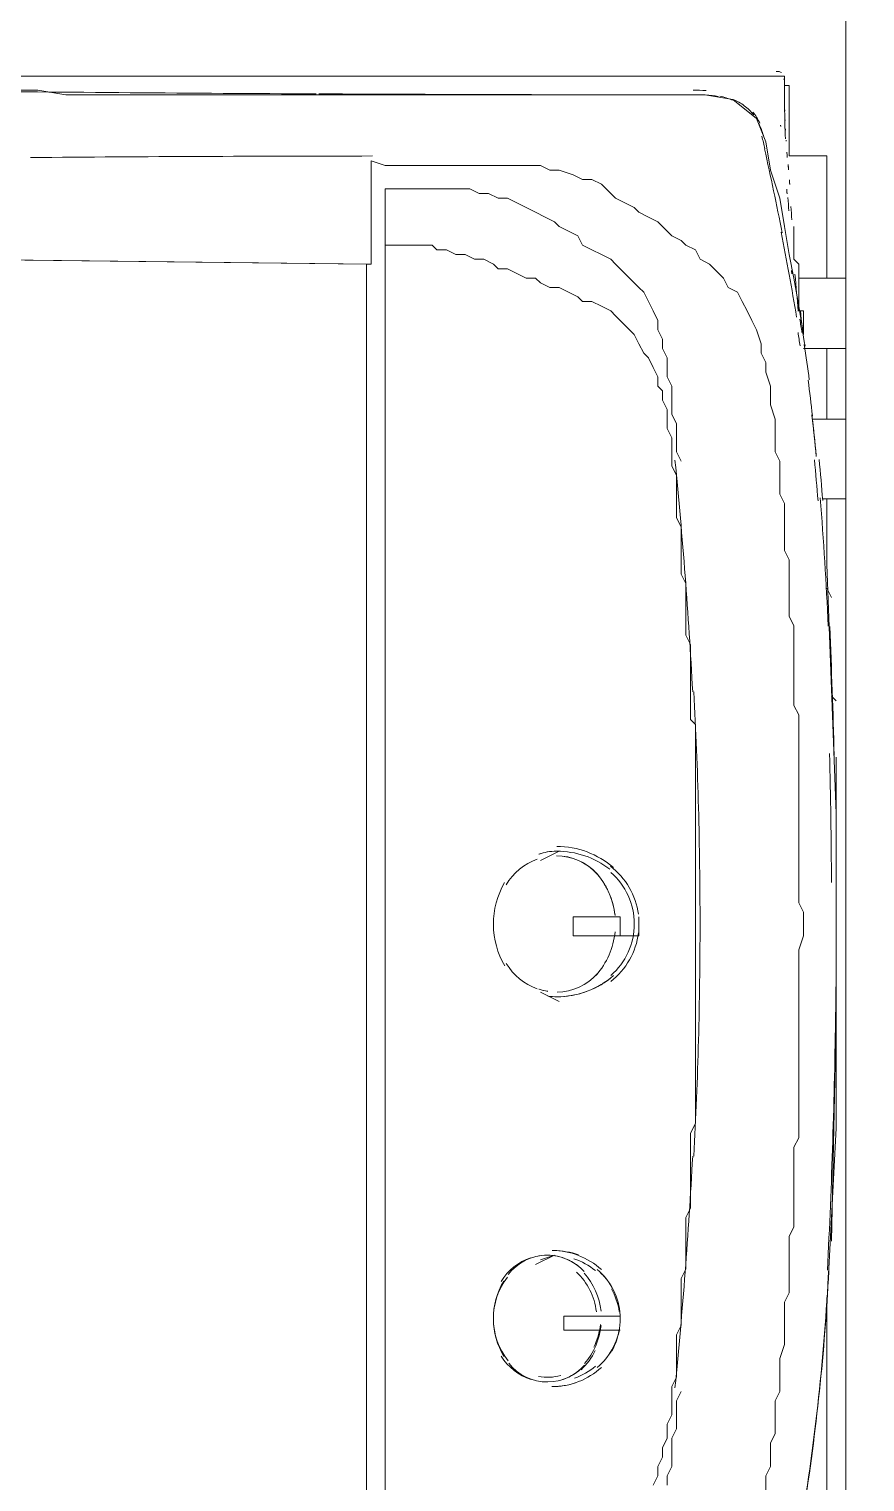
# Model space of a CAD drawing. Header units: metres. Extents: x 349703 to 349913, y 9282546 to 9282694.
# Drawn here: x 349794.042 to 349794.367, y 9282653.285 to 9282653.85 of the extents above; entities that cross this region are included whole.
import ezdxf

# ---------------------------------------------------------------- set-up
doc = ezdxf.new("R2010")
doc.units = ezdxf.units.M
doc.header["$LTSCALE"] = 0.25
doc.layers.add('ARQ-FONDO', color=253, linetype='CONTINUOUS', lineweight=9)

# ---------------------------------------------------------------- blocks, each defined once
blk = doc.blocks.new('LAVADORA')
at = {"layer": 'ARQ-FONDO', "linetype": 'Continuous', "lineweight": -2}
for p, q in [((3915.8488, 1596.18049), (3915.84514, 1596.18049)), ((3915.84514, 1596.18049), (3915.84514, 1596.18049)), ((3915.84514, 1596.18049), (3915.84514, 1596.17866)), ((3915.84514, 1596.18049), (3915.84514, 1596.17866)), ((3915.8488, 1596.18049), (3915.84697, 1596.18049)), ((3916.48117, 1596.18049), (3915.8488, 1596.18049)), ((3915.8488, 1596.18049), (3915.8488, 1596.18049)), ((3915.84514, 1596.17683), (3915.84332, 1596.17683)), ((3915.84332, 1596.17683), (3915.84332, 1596.15307)), ((3915.84514, 1596.17683), (3915.84514, 1596.1677)), ((3915.84332, 1596.16221), (3915.84332, 1596.16404)), ((3915.84332, 1596.16038), (3915.84332, 1596.16221)), ((3915.84332, 1596.14942), (3915.84332, 1596.15856)), ((3915.84332, 1596.1549), (3915.84332, 1596.15307)), ((3915.84332, 1596.15307), (3915.84332, 1596.1549)), ((3915.84332, 1596.14942), (3915.82869, 1596.14942)), ((3915.82869, 1596.14942), (3915.82869, 1596.1019)), ((3916.0005, 1596.14576), (3916.00598, 1596.14759)), ((3915.84149, 1596.122), (3915.84149, 1596.122)), ((3915.84149, 1596.122), (3915.84149, 1596.12018)), ((3915.84149, 1596.12018), (3915.84149, 1596.11835)), ((3915.84149, 1596.11835), (3915.84149, 1596.11652)), ((3915.84149, 1596.11652), (3915.84149, 1596.11286)), ((3915.84149, 1596.11286), (3915.84149, 1596.10921)), ((3915.84149, 1596.10921), (3915.83966, 1596.10738)), ((3915.83966, 1596.10738), (3915.83966, 1596.10555)), ((3915.82869, 1596.1019), (3915.82138, 1596.1019)), ((3915.82138, 1596.1019), (3915.82138, 1596.1019)), ((3915.83966, 1596.1019), (3915.82138, 1596.1019)), ((3915.82138, 1596.1019), (3915.82138, 1596.1019)), ((3915.82138, 1596.1019), (3915.82138, 1596.09824)), ((3915.82138, 1596.09824), (3915.82138, 1596.09276)), ((3915.82138, 1596.09276), (3915.82138, 1596.08545)), ((3915.82138, 1596.08545), (3915.82138, 1596.07997)), ((3915.82138, 1596.07997), (3915.82138, 1596.07631)), ((3915.82138, 1596.07631), (3915.82138, 1596.07448)), ((3915.82138, 1596.07448), (3915.83783, 1596.07448)), ((3915.82869, 1596.07448), (3915.82869, 1596.04707)), ((3915.83418, 1596.04707), (3915.82138, 1596.04707)), ((3915.82138, 1596.04707), (3915.82138, 1596.04159)), ((3915.82138, 1596.04159), (3915.82138, 1596.016)), ((3915.82138, 1596.02331), (3915.82138, 1596.04159)), ((3915.82138, 1596.016), (3915.83052, 1596.016)), ((3915.82869, 1596.016), (3915.82869, 1596.00138)), ((3915.82687, 1595.97762), (3915.82869, 1595.98127)), ((3915.82504, 1595.93741), (3915.82687, 1595.93924)), ((3915.82504, 1595.88989), (3915.82504, 1595.89354)), ((3915.93287, 1595.87892), (3915.94018, 1595.87527)), ((3915.94018, 1595.87527), (3915.93287, 1595.87892)), ((3915.82504, 1595.84968), (3915.82504, 1595.85333)), ((3915.90911, 1595.85333), (3915.90911, 1595.84602)), ((3915.82504, 1595.84602), (3915.82504, 1595.84968)), ((3915.90911, 1595.84602), (3915.9018, 1595.84602)), ((3915.94018, 1595.82409), (3915.93287, 1595.82044)), ((3915.93287, 1595.82044), (3915.94018, 1595.82409)), ((3915.82687, 1595.72723), (3915.82504, 1595.81495)), ((3915.9347, 1595.72174), (3915.94201, 1595.71809)), ((3915.94018, 1595.71991), (3915.9347, 1595.72174)), ((3915.82869, 1595.69615), (3915.82869, 1595.70529)), ((3915.82869, 1595.69798), (3915.82869, 1595.60294)), ((3915.90911, 1595.69798), (3915.91642, 1595.69798)), ((3915.91642, 1595.6925), (3915.90911, 1595.6925))]:
    blk.add_line(p, q, dxfattribs=at)
for points in [[(3915.82869, 1595.54994), (3915.82869, 1595.70164), (3915.82504, 1595.77109), (3915.82504, 1595.84054), (3915.82504, 1595.89354), (3915.82869, 1595.99041), (3915.82869, 1596.0032), (3915.82869, 1596.016), (3915.82504, 1596.016), (3915.82138, 1596.016), (3915.82138, 1596.04707), (3915.82687, 1596.04707), (3915.82869, 1596.04707), (3915.82869, 1596.07448), (3915.82138, 1596.07448), (3915.82138, 1596.1019), (3915.82869, 1596.1019), (3915.82869, 1596.14942), (3915.84332, 1596.14942), (3915.84332, 1596.15856), (3915.84332, 1596.17683), (3915.84514, 1596.17683), (3915.84514, 1596.17866), (3915.84514, 1596.18049), (3916.48849, 1596.18049)], [(3916.48117, 1596.18049), (3915.8488, 1596.18049), (3915.84697, 1596.18049)], [(3916.14671, 1596.17501), (3916.13574, 1596.17501), (3916.12478, 1596.17318), (3916.11381, 1596.17318), (3916.10467, 1596.17318), (3916.09371, 1596.17318), (3916.08274, 1596.17318), (3916.07178, 1596.17318), (3916.06081, 1596.17318), (3916.04984, 1596.17318), (3916.03888, 1596.17318), (3916.02791, 1596.17318), (3916.01694, 1596.17318), (3916.00598, 1596.17318), (3915.99501, 1596.17318), (3915.98405, 1596.17318), (3915.97308, 1596.17318), (3915.96211, 1596.17318), (3915.95115, 1596.17318), (3915.94018, 1596.17318), (3915.92922, 1596.17318), (3915.92008, 1596.17318), (3915.90911, 1596.17318), (3915.89815, 1596.17318), (3915.88718, 1596.17318), (3915.87621, 1596.17318), (3915.86525, 1596.17135), (3915.85611, 1596.16404), (3915.85245, 1596.1549), (3915.85063, 1596.14394), (3915.84697, 1596.13297), (3915.84514, 1596.122), (3915.84332, 1596.11104), (3915.84149, 1596.1019), (3915.83966, 1596.09093), (3915.83783, 1596.07997), (3915.83783, 1596.08179), (3915.83783, 1596.08362), (3915.83783, 1596.08545), (3915.83783, 1596.08728), (3915.83783, 1596.0891), (3915.83966, 1596.0891), (3915.83966, 1596.09093), (3915.83966, 1596.09276), (3915.83966, 1596.09459), (3915.83966, 1596.09642), (3915.83966, 1596.09824), (3915.83966, 1596.10007), (3915.83966, 1596.1019), (3915.83966, 1596.10373), (3915.83966, 1596.10555), (3915.83966, 1596.10738), (3915.84149, 1596.10921), (3915.84149, 1596.11286), (3915.84149, 1596.11652), (3915.84149, 1596.11835), (3915.84149, 1596.12018), (3915.84149, 1596.122)], [(3915.84514, 1596.17866), (3915.84514, 1596.17683), (3915.84514, 1596.1677)], [(3915.84332, 1596.1549), (3915.84332, 1596.15673), (3915.84332, 1596.15856)], [(3915.83783, 1595.84968), (3915.83783, 1595.85516), (3915.83966, 1595.85882), (3915.83966, 1595.86247), (3915.83966, 1595.86796), (3915.83966, 1595.87161), (3915.83966, 1595.87527), (3915.83966, 1595.88075), (3915.83966, 1595.88441), (3915.83966, 1595.88806), (3915.83966, 1595.89354), (3915.83966, 1595.8972), (3915.83966, 1595.90085), (3915.83966, 1595.90634), (3915.83966, 1595.90999), (3915.83966, 1595.91548), (3915.83966, 1595.91913), (3915.83966, 1595.92279), (3915.83966, 1595.92827), (3915.83966, 1595.93192), (3915.84149, 1595.93558), (3915.84149, 1595.94106), (3915.84149, 1595.94472), (3915.84149, 1595.94837), (3915.84149, 1595.95386), (3915.84149, 1595.95751), (3915.84149, 1595.96117), (3915.84149, 1595.96665), (3915.84332, 1595.97031), (3915.84332, 1595.97579), (3915.84332, 1595.97944), (3915.84332, 1595.9831), (3915.84332, 1595.98858), (3915.84332, 1595.99224), (3915.84514, 1595.99589), (3915.84514, 1596.00138), (3915.84514, 1596.00503), (3915.84514, 1596.00869), (3915.84514, 1596.01417), (3915.84697, 1596.01783), (3915.84697, 1596.02148), (3915.84697, 1596.02696), (3915.84697, 1596.03062), (3915.8488, 1596.03427), (3915.8488, 1596.03976), (3915.8488, 1596.04341), (3915.8488, 1596.04707), (3915.85063, 1596.05255), (3915.85063, 1596.05621), (3915.85063, 1596.05986), (3915.85245, 1596.06535), (3915.85245, 1596.069), (3915.85428, 1596.07266), (3915.85428, 1596.07631), (3915.85611, 1596.08179), (3915.85794, 1596.08545), (3915.85976, 1596.0891), (3915.86159, 1596.09276), (3915.86342, 1596.09642), (3915.86708, 1596.09824), (3915.8689, 1596.1019), (3915.87073, 1596.10373), (3915.87439, 1596.10738), (3915.87804, 1596.10921), (3915.87987, 1596.11286), (3915.88352, 1596.11469), (3915.88535, 1596.11652), (3915.88901, 1596.11835), (3915.89266, 1596.122), (3915.89449, 1596.12383), (3915.89815, 1596.12566), (3915.9018, 1596.12749), (3915.90363, 1596.12931), (3915.90728, 1596.13114), (3915.91094, 1596.13297), (3915.91459, 1596.13662), (3915.91642, 1596.13845), (3915.92008, 1596.14028), (3915.92373, 1596.14028), (3915.92739, 1596.14211), (3915.93287, 1596.14394), (3915.93653, 1596.14394), (3915.94018, 1596.14576), (3915.94567, 1596.14576), (3915.94932, 1596.14576), (3915.95298, 1596.14576), (3915.95846, 1596.14576), (3915.96211, 1596.14576), (3915.96577, 1596.14576), (3915.97125, 1596.14576), (3915.97491, 1596.14576), (3915.97856, 1596.14576), (3915.98405, 1596.14576), (3915.9877, 1596.14576), (3915.99136, 1596.14576), (3915.99684, 1596.14576)], [(3916.0005, 1596.14576), (3915.99684, 1596.14576), (3915.99136, 1596.14576), (3915.9877, 1596.14576), (3915.98405, 1596.14576), (3915.97856, 1596.14576), (3915.97491, 1596.14576), (3915.97125, 1596.14576), (3915.96577, 1596.14576), (3915.96211, 1596.14576), (3915.95846, 1596.14576), (3915.95298, 1596.14576), (3915.94932, 1596.14576), (3915.94567, 1596.14576), (3915.94018, 1596.14576), (3915.93653, 1596.14394), (3915.93287, 1596.14394), (3915.92739, 1596.14211), (3915.92373, 1596.14028), (3915.92008, 1596.14028), (3915.91642, 1596.13845), (3915.91459, 1596.13662), (3915.91094, 1596.13297), (3915.90728, 1596.13114), (3915.90363, 1596.12931), (3915.9018, 1596.12749), (3915.89815, 1596.12566), (3915.89449, 1596.12383), (3915.89266, 1596.122), (3915.88901, 1596.11835), (3915.88535, 1596.11652), (3915.88352, 1596.11469), (3915.87987, 1596.11286), (3915.87804, 1596.10921), (3915.87439, 1596.10738), (3915.87073, 1596.10373), (3915.8689, 1596.1019), (3915.86708, 1596.09824), (3915.86342, 1596.09642), (3915.86159, 1596.09276), (3915.85976, 1596.0891), (3915.85794, 1596.08545), (3915.85611, 1596.08179), (3915.85428, 1596.07631), (3915.85428, 1596.07266), (3915.85245, 1596.069), (3915.85245, 1596.06535), (3915.85063, 1596.05986), (3915.85063, 1596.05621), (3915.85063, 1596.05255), (3915.8488, 1596.04707), (3915.8488, 1596.04341), (3915.8488, 1596.03976), (3915.8488, 1596.03427), (3915.84697, 1596.03062), (3915.84697, 1596.02696), (3915.84697, 1596.02148), (3915.84697, 1596.01783), (3915.84514, 1596.01417), (3915.84514, 1596.00869), (3915.84514, 1596.00503), (3915.84514, 1596.00138), (3915.84514, 1595.99589), (3915.84332, 1595.99224), (3915.84332, 1595.98858), (3915.84332, 1595.9831), (3915.84332, 1595.97944), (3915.84332, 1595.97579), (3915.84332, 1595.97031), (3915.84149, 1595.96665), (3915.84149, 1595.96117), (3915.84149, 1595.95751), (3915.84149, 1595.95386), (3915.84149, 1595.94837), (3915.84149, 1595.94472), (3915.84149, 1595.94106), (3915.84149, 1595.93558), (3915.83966, 1595.93192), (3915.83966, 1595.92827), (3915.83966, 1595.92279), (3915.83966, 1595.91913), (3915.83966, 1595.91548), (3915.83966, 1595.90999), (3915.83966, 1595.90634), (3915.83966, 1595.90085), (3915.83966, 1595.8972), (3915.83966, 1595.89354), (3915.83966, 1595.88806), (3915.83966, 1595.88441), (3915.83966, 1595.88075), (3915.83966, 1595.87527), (3915.83966, 1595.87161), (3915.83966, 1595.86796), (3915.83966, 1595.86247), (3915.83966, 1595.85882), (3915.83783, 1595.85516), (3915.83783, 1595.84968)], [(3916.0005, 1595.5536), (3916.00598, 1595.5536), (3916.00598, 1595.59198), (3916.00781, 1595.59198), (3916.00781, 1596.10738), (3916.00598, 1596.10738), (3916.00598, 1596.14759), (3916.0005, 1596.14576)], [(3916.33679, 1596.11104), (3916.17047, 1596.10921), (3916.00598, 1596.10738), (3916.00598, 1596.10921), (3916.00598, 1596.11104), (3916.00598, 1596.11286), (3916.00598, 1596.11469), (3916.00598, 1596.11652), (3916.00598, 1596.11835), (3916.00598, 1596.12018), (3916.00598, 1596.122), (3916.00598, 1596.12383), (3916.00598, 1596.12749), (3916.00598, 1596.12931), (3916.00598, 1596.13297), (3916.00598, 1596.1348), (3916.00598, 1596.13662), (3916.00598, 1596.14028), (3916.00598, 1596.14211), (3916.00598, 1596.14394), (3916.00598, 1596.14576), (3916.00598, 1596.14759)], [(3916.0005, 1596.11469), (3916.0005, 1596.13662), (3915.99684, 1596.13662), (3915.99319, 1596.13662), (3915.98953, 1596.13662), (3915.98587, 1596.13662), (3915.98222, 1596.13662), (3915.97856, 1596.13662), (3915.97491, 1596.13662), (3915.97125, 1596.13662), (3915.9676, 1596.13662), (3915.96394, 1596.1348), (3915.96029, 1596.1348), (3915.95663, 1596.13297), (3915.95298, 1596.13297), (3915.94932, 1596.13114), (3915.94567, 1596.12931), (3915.94201, 1596.12749), (3915.93835, 1596.12566), (3915.9347, 1596.12383), (3915.93287, 1596.122), (3915.92922, 1596.12018), (3915.92556, 1596.11835), (3915.92373, 1596.11469), (3915.92008, 1596.11286), (3915.91642, 1596.11104), (3915.91277, 1596.10921), (3915.91094, 1596.10738), (3915.90728, 1596.10373), (3915.90546, 1596.1019), (3915.9018, 1596.09824), (3915.89997, 1596.09642), (3915.89815, 1596.09276), (3915.89632, 1596.0891), (3915.89449, 1596.08545), (3915.89449, 1596.08179), (3915.89266, 1596.07814), (3915.89266, 1596.07448), (3915.89084, 1596.07083), (3915.89084, 1596.06717), (3915.89084, 1596.06352), (3915.88901, 1596.05986), (3915.88901, 1596.05621), (3915.88901, 1596.05255), (3915.88901, 1596.0489), (3915.88718, 1596.04524), (3915.88718, 1596.04159), (3915.88718, 1596.03793), (3915.88718, 1596.03427), (3915.88535, 1596.03062)], [(3915.88535, 1596.03062), (3915.88718, 1596.03427), (3915.88718, 1596.03793), (3915.88718, 1596.04159), (3915.88718, 1596.04524), (3915.88901, 1596.0489), (3915.88901, 1596.05255), (3915.88901, 1596.05621), (3915.88901, 1596.05986), (3915.89084, 1596.06352), (3915.89084, 1596.06717), (3915.89084, 1596.07083), (3915.89266, 1596.07448), (3915.89266, 1596.07814), (3915.89449, 1596.08179), (3915.89449, 1596.08545), (3915.89632, 1596.0891), (3915.89815, 1596.09276), (3915.89997, 1596.09642), (3915.9018, 1596.09824), (3915.90546, 1596.1019), (3915.90728, 1596.10373), (3915.91094, 1596.10738), (3915.91277, 1596.10921), (3915.91642, 1596.11104), (3915.92008, 1596.11286), (3915.92373, 1596.11469), (3915.92556, 1596.11835), (3915.92922, 1596.12018), (3915.93287, 1596.122), (3915.9347, 1596.12383), (3915.93835, 1596.12566), (3915.94201, 1596.12749), (3915.94567, 1596.12931), (3915.94932, 1596.13114), (3915.95298, 1596.13297), (3915.95663, 1596.13297), (3915.96029, 1596.1348), (3915.96394, 1596.1348), (3915.9676, 1596.13662), (3915.97125, 1596.13662), (3915.97491, 1596.13662), (3915.97856, 1596.13662), (3915.98222, 1596.13662), (3915.98587, 1596.13662), (3915.98953, 1596.13662), (3915.99319, 1596.13662), (3915.99684, 1596.13662), (3916.0005, 1596.13662)], [(3916.0005, 1595.58467), (3916.0005, 1596.11469), (3915.99684, 1596.11469), (3915.99319, 1596.11469), (3915.98953, 1596.11469), (3915.98587, 1596.11469), (3915.98222, 1596.11469), (3915.98039, 1596.11286), (3915.97674, 1596.11286), (3915.97308, 1596.11104), (3915.96943, 1596.11104), (3915.96577, 1596.10921), (3915.96211, 1596.10921), (3915.95846, 1596.10738), (3915.95663, 1596.10555), (3915.95298, 1596.10555), (3915.94932, 1596.10373), (3915.94567, 1596.1019), (3915.94201, 1596.1019), (3915.94018, 1596.10007), (3915.93653, 1596.09824), (3915.93287, 1596.09824), (3915.92922, 1596.09642), (3915.92556, 1596.09459), (3915.92373, 1596.09276), (3915.92008, 1596.09276), (3915.91642, 1596.09093), (3915.91277, 1596.0891), (3915.91094, 1596.08728), (3915.90728, 1596.08362), (3915.90546, 1596.08179), (3915.90363, 1596.07997), (3915.9018, 1596.07631), (3915.89997, 1596.07266), (3915.89815, 1596.07083), (3915.89632, 1596.06717), (3915.89449, 1596.06352), (3915.89449, 1596.05986), (3915.89266, 1596.05803), (3915.89266, 1596.05438), (3915.89084, 1596.05072), (3915.89084, 1596.04707), (3915.89084, 1596.04341), (3915.88901, 1596.03976), (3915.88901, 1596.0361), (3915.88901, 1596.03245), (3915.88901, 1596.02879), (3915.88718, 1596.02514), (3915.88718, 1596.02148), (3915.88718, 1596.01965), (3915.88718, 1596.016), (3915.88718, 1596.01234), (3915.88718, 1596.00869), (3915.88535, 1596.00503), (3915.88535, 1596.00138), (3915.88535, 1595.99772), (3915.88535, 1595.99407), (3915.88535, 1595.99041), (3915.88535, 1595.98676), (3915.88352, 1595.9831), (3915.88352, 1595.97944), (3915.88352, 1595.97762), (3915.88352, 1595.97396), (3915.88352, 1595.97031), (3915.88352, 1595.96665), (3915.88352, 1595.963), (3915.8817, 1595.95934), (3915.8817, 1595.95568), (3915.8817, 1595.95203), (3915.8817, 1595.94837), (3915.8817, 1595.94472), (3915.8817, 1595.94106), (3915.8817, 1595.93741), (3915.8817, 1595.93375), (3915.8817, 1595.9301), (3915.87987, 1595.92827), (3915.87987, 1595.92461), (3915.87987, 1595.92096), (3915.87987, 1595.9173), (3915.87987, 1595.91365), (3915.87987, 1595.90999), (3915.87987, 1595.90634), (3915.87987, 1595.90268), (3915.87987, 1595.89903), (3915.87987, 1595.89537), (3915.87987, 1595.89172), (3915.87987, 1595.88806), (3915.87987, 1595.88441), (3915.87987, 1595.88258), (3915.87987, 1595.87892), (3915.87987, 1595.87527), (3915.87987, 1595.87161), (3915.87987, 1595.86796), (3915.87987, 1595.8643), (3915.87987, 1595.86065), (3915.87987, 1595.85699), (3915.87987, 1595.85333), (3915.87987, 1595.84968)], [(3915.87987, 1595.84968), (3915.87987, 1595.85333), (3915.87987, 1595.85699), (3915.87987, 1595.86065), (3915.87987, 1595.8643), (3915.87987, 1595.86796), (3915.87987, 1595.87161), (3915.87987, 1595.87527), (3915.87987, 1595.87892), (3915.87987, 1595.88258), (3915.87987, 1595.88441), (3915.87987, 1595.88806), (3915.87987, 1595.89172), (3915.87987, 1595.89537), (3915.87987, 1595.89903), (3915.87987, 1595.90268), (3915.87987, 1595.90634), (3915.87987, 1595.90999), (3915.87987, 1595.91365), (3915.87987, 1595.9173), (3915.87987, 1595.92096), (3915.87987, 1595.92461), (3915.87987, 1595.92827), (3915.8817, 1595.9301), (3915.8817, 1595.93375), (3915.8817, 1595.93741), (3915.8817, 1595.94106), (3915.8817, 1595.94472), (3915.8817, 1595.94837), (3915.8817, 1595.95203), (3915.8817, 1595.95568), (3915.8817, 1595.95934), (3915.88352, 1595.963), (3915.88352, 1595.96665), (3915.88352, 1595.97031), (3915.88352, 1595.97396), (3915.88352, 1595.97762), (3915.88352, 1595.97944), (3915.88352, 1595.9831), (3915.88535, 1595.98676), (3915.88535, 1595.99041), (3915.88535, 1595.99407), (3915.88535, 1595.99772), (3915.88535, 1596.00138), (3915.88535, 1596.00503), (3915.88718, 1596.00869), (3915.88718, 1596.01234), (3915.88718, 1596.016), (3915.88718, 1596.01965), (3915.88718, 1596.02148), (3915.88718, 1596.02514), (3915.88901, 1596.02879), (3915.88901, 1596.03245), (3915.88901, 1596.0361), (3915.88901, 1596.03976), (3915.89084, 1596.04341), (3915.89084, 1596.04707), (3915.89084, 1596.05072), (3915.89266, 1596.05438), (3915.89266, 1596.05803), (3915.89449, 1596.05986), (3915.89449, 1596.06352), (3915.89632, 1596.06717), (3915.89815, 1596.07083), (3915.89997, 1596.07266), (3915.9018, 1596.07631), (3915.90363, 1596.07997), (3915.90546, 1596.08179), (3915.90728, 1596.08362), (3915.91094, 1596.08728), (3915.91277, 1596.0891), (3915.91642, 1596.09093), (3915.92008, 1596.09276), (3915.92373, 1596.09276), (3915.92556, 1596.09459), (3915.92922, 1596.09642), (3915.93287, 1596.09824), (3915.93653, 1596.09824), (3915.94018, 1596.10007), (3915.94201, 1596.1019), (3915.94567, 1596.1019), (3915.94932, 1596.10373), (3915.95298, 1596.10555), (3915.95663, 1596.10555), (3915.95846, 1596.10738), (3915.96211, 1596.10921), (3915.96577, 1596.10921), (3915.96943, 1596.11104), (3915.97308, 1596.11104), (3915.97674, 1596.11286), (3915.98039, 1596.11286), (3915.98222, 1596.11469), (3915.98587, 1596.11469), (3915.98953, 1596.11469), (3915.99319, 1596.11469), (3915.99684, 1596.11469)], [(3916.00781, 1596.10738), (3916.17412, 1596.10921), (3916.33862, 1596.11104)], [(3915.82138, 1596.1019), (3915.82138, 1596.09824), (3915.82138, 1596.09276), (3915.82138, 1596.08545), (3915.82138, 1596.07997), (3915.82138, 1596.07631), (3915.82138, 1596.07448), (3915.83783, 1596.07448)], [(3915.83418, 1596.04707), (3915.82138, 1596.04707), (3915.82138, 1596.04159), (3915.82138, 1596.016), (3915.83052, 1596.016)], [(3915.9018, 1595.85333), (3915.9018, 1595.85151), (3915.9018, 1595.84968), (3915.9018, 1595.84785), (3915.9018, 1595.84602), (3915.92739, 1595.84602), (3915.92739, 1595.85333)], [(3915.90911, 1595.84602), (3915.92739, 1595.84602), (3915.92739, 1595.85333), (3915.90911, 1595.85333)], [(3915.85245, 1595.63036), (3915.85245, 1595.63584), (3915.85063, 1595.6395), (3915.85063, 1595.64315), (3915.85063, 1595.64863), (3915.8488, 1595.65229), (3915.8488, 1595.65595), (3915.8488, 1595.66143), (3915.8488, 1595.66508), (3915.84697, 1595.66874), (3915.84697, 1595.67422), (3915.84697, 1595.67788), (3915.84697, 1595.68153), (3915.84514, 1595.68702), (3915.84514, 1595.69067), (3915.84514, 1595.69433), (3915.84514, 1595.69981), (3915.84514, 1595.70347), (3915.84332, 1595.70712), (3915.84332, 1595.7126), (3915.84332, 1595.71626), (3915.84332, 1595.71991), (3915.84332, 1595.7254), (3915.84332, 1595.72905), (3915.84149, 1595.73271), (3915.84149, 1595.73819), (3915.84149, 1595.74185), (3915.84149, 1595.74733), (3915.84149, 1595.75098), (3915.84149, 1595.75464), (3915.84149, 1595.76012), (3915.84149, 1595.76378), (3915.83966, 1595.76743), (3915.83966, 1595.77292), (3915.83966, 1595.77657), (3915.83966, 1595.78023), (3915.83966, 1595.78571), (3915.83966, 1595.78937), (3915.83966, 1595.79302), (3915.83966, 1595.7985), (3915.83966, 1595.80216), (3915.83966, 1595.80764), (3915.83966, 1595.8113), (3915.83966, 1595.81495), (3915.83966, 1595.82044), (3915.83966, 1595.82409), (3915.83966, 1595.82775), (3915.83966, 1595.83323), (3915.83966, 1595.83689), (3915.83966, 1595.84054), (3915.83783, 1595.84602), (3915.83783, 1595.84968)], [(3915.83783, 1595.84968), (3915.83783, 1595.84602), (3915.83966, 1595.84054), (3915.83966, 1595.83689), (3915.83966, 1595.83323), (3915.83966, 1595.82775), (3915.83966, 1595.82409), (3915.83966, 1595.82044), (3915.83966, 1595.81495), (3915.83966, 1595.8113), (3915.83966, 1595.80764), (3915.83966, 1595.80216), (3915.83966, 1595.7985), (3915.83966, 1595.79302), (3915.83966, 1595.78937), (3915.83966, 1595.78571), (3915.83966, 1595.78023), (3915.83966, 1595.77657), (3915.83966, 1595.77292), (3915.83966, 1595.76743), (3915.84149, 1595.76378), (3915.84149, 1595.76012), (3915.84149, 1595.75464), (3915.84149, 1595.75098), (3915.84149, 1595.74733), (3915.84149, 1595.74185), (3915.84149, 1595.73819), (3915.84149, 1595.73271), (3915.84332, 1595.72905), (3915.84332, 1595.7254), (3915.84332, 1595.71991), (3915.84332, 1595.71626), (3915.84332, 1595.7126), (3915.84332, 1595.70712), (3915.84514, 1595.70347), (3915.84514, 1595.69981), (3915.84514, 1595.69433), (3915.84514, 1595.69067), (3915.84514, 1595.68702), (3915.84697, 1595.68153), (3915.84697, 1595.67788), (3915.84697, 1595.67422), (3915.84697, 1595.66874), (3915.8488, 1595.66508), (3915.8488, 1595.66143), (3915.8488, 1595.65595), (3915.8488, 1595.65229), (3915.85063, 1595.64863), (3915.85063, 1595.64315), (3915.85063, 1595.6395), (3915.85245, 1595.63584), (3915.85245, 1595.63036)], [(3915.89084, 1595.63219), (3915.89084, 1595.63584), (3915.88901, 1595.6395), (3915.88901, 1595.64315), (3915.88901, 1595.64681), (3915.88901, 1595.65046), (3915.88718, 1595.65412), (3915.88718, 1595.65777), (3915.88718, 1595.66143), (3915.88718, 1595.66508), (3915.88535, 1595.66874)], [(3915.87987, 1595.84968), (3915.87987, 1595.84602), (3915.87987, 1595.84237), (3915.87987, 1595.83871), (3915.87987, 1595.83506), (3915.87987, 1595.83323), (3915.87987, 1595.82957), (3915.87987, 1595.82592), (3915.87987, 1595.82226), (3915.87987, 1595.81861), (3915.87987, 1595.81495), (3915.87987, 1595.8113), (3915.87987, 1595.80764), (3915.87987, 1595.80399), (3915.87987, 1595.80033), (3915.87987, 1595.79668), (3915.87987, 1595.79302), (3915.87987, 1595.78937), (3915.87987, 1595.78571), (3915.87987, 1595.78388), (3915.87987, 1595.78023), (3915.87987, 1595.77657), (3915.87987, 1595.77292), (3915.8817, 1595.76926), (3915.8817, 1595.76561), (3915.8817, 1595.76195), (3915.8817, 1595.7583), (3915.8817, 1595.75464), (3915.8817, 1595.75098), (3915.8817, 1595.74733), (3915.8817, 1595.74367), (3915.8817, 1595.74002), (3915.88352, 1595.73636), (3915.88352, 1595.73454), (3915.88352, 1595.73088), (3915.88352, 1595.72723), (3915.88352, 1595.72357), (3915.88352, 1595.71991), (3915.88352, 1595.71626), (3915.88535, 1595.7126), (3915.88535, 1595.70895), (3915.88535, 1595.70529), (3915.88535, 1595.70164), (3915.88535, 1595.69798), (3915.88535, 1595.69433), (3915.88718, 1595.69067), (3915.88718, 1595.68884), (3915.88718, 1595.68519), (3915.88718, 1595.68153), (3915.88718, 1595.67788), (3915.88718, 1595.67422), (3915.88901, 1595.67057), (3915.88901, 1595.66691), (3915.88901, 1595.66326), (3915.88901, 1595.6596), (3915.89084, 1595.65595), (3915.89084, 1595.65229), (3915.89084, 1595.65046), (3915.89266, 1595.64681), (3915.89266, 1595.64315), (3915.89449, 1595.6395), (3915.89449, 1595.63584), (3915.89632, 1595.63219)], [(3915.88535, 1595.66874), (3915.88718, 1595.66508), (3915.88718, 1595.66143), (3915.88718, 1595.65777), (3915.88718, 1595.65412), (3915.88901, 1595.65046), (3915.88901, 1595.64681), (3915.88901, 1595.64315), (3915.88901, 1595.6395), (3915.89084, 1595.63584), (3915.89084, 1595.63219)], [(3915.89632, 1595.63219), (3915.89449, 1595.63584), (3915.89449, 1595.6395), (3915.89266, 1595.64315), (3915.89266, 1595.64681), (3915.89084, 1595.65046), (3915.89084, 1595.65229), (3915.89084, 1595.65595), (3915.88901, 1595.6596), (3915.88901, 1595.66326), (3915.88901, 1595.66691), (3915.88901, 1595.67057), (3915.88718, 1595.67422), (3915.88718, 1595.67788), (3915.88718, 1595.68153), (3915.88718, 1595.68519), (3915.88718, 1595.68884), (3915.88718, 1595.69067), (3915.88535, 1595.69433), (3915.88535, 1595.69798), (3915.88535, 1595.70164), (3915.88535, 1595.70529), (3915.88535, 1595.70895), (3915.88535, 1595.7126), (3915.88352, 1595.71626), (3915.88352, 1595.71991), (3915.88352, 1595.72357), (3915.88352, 1595.72723), (3915.88352, 1595.73088), (3915.88352, 1595.73454), (3915.88352, 1595.73636), (3915.8817, 1595.74002), (3915.8817, 1595.74367), (3915.8817, 1595.74733), (3915.8817, 1595.75098), (3915.8817, 1595.75464), (3915.8817, 1595.7583), (3915.8817, 1595.76195), (3915.8817, 1595.76561), (3915.8817, 1595.76926), (3915.87987, 1595.77292), (3915.87987, 1595.77657), (3915.87987, 1595.78023), (3915.87987, 1595.78388), (3915.87987, 1595.78571), (3915.87987, 1595.78937), (3915.87987, 1595.79302), (3915.87987, 1595.79668), (3915.87987, 1595.80033), (3915.87987, 1595.80399), (3915.87987, 1595.80764), (3915.87987, 1595.8113), (3915.87987, 1595.81495), (3915.87987, 1595.81861), (3915.87987, 1595.82226), (3915.87987, 1595.82592), (3915.87987, 1595.82957), (3915.87987, 1595.83323), (3915.87987, 1595.83506), (3915.87987, 1595.83871), (3915.87987, 1595.84237), (3915.87987, 1595.84602), (3915.87987, 1595.84968)], [(3915.90911, 1595.6925), (3915.93104, 1595.6925), (3915.93104, 1595.69798)], [(3915.91642, 1595.69798), (3915.93104, 1595.69798), (3915.93104, 1595.6925), (3915.91642, 1595.6925)]]:
    blk.add_lwpolyline(points, dxfattribs=at)
for points in [[(3915.82504, 1595.89354), (3915.82504, 1595.82044), (3915.82504, 1595.91548)], [(3915.82504, 1595.82044), (3915.82504, 1595.91548), (3915.82504, 1595.77109)], [(3915.82504, 1595.84054), (3915.82504, 1595.89354), (3915.82504, 1595.82044)]]:
    blk.add_lwpolyline(points, close=True, dxfattribs=at)
for points in [[(3915.84545, 1596.17938), (3915.84531, 1596.17903), (3915.84522, 1596.17867), (3915.84518, 1596.17831)], [(3915.84545, 1596.17938), (3915.84531, 1596.17903), (3915.84522, 1596.17867), (3915.84518, 1596.17831)], [(3915.84773, 1596.18231), (3915.84725, 1596.18229), (3915.84678, 1596.18213), (3915.84638, 1596.18187)], [(3915.84773, 1596.18231), (3915.84725, 1596.18229), (3915.84678, 1596.18213), (3915.84638, 1596.18187)], [(3915.84848, 1596.1823), (3915.8481, 1596.18232), (3915.84771, 1596.18232), (3915.84732, 1596.1823)], [(3915.84848, 1596.1823), (3915.8481, 1596.18232), (3915.84771, 1596.18232), (3915.84732, 1596.1823)], [(3915.84518, 1596.17849), (3915.84515, 1596.17824), (3915.84514, 1596.178), (3915.84514, 1596.17775)], [(3915.88073, 1596.17501), (3915.87905, 1596.175), (3915.87737, 1596.17497), (3915.8757, 1596.17489)], [(3915.87933, 1596.17318), (3915.92833, 1596.17321), (3915.97732, 1596.17334), (3916.02631, 1596.1736)], [(3916.02737, 1596.17357), (3916.0756, 1596.17382), (3916.12382, 1596.17419), (3916.17205, 1596.17468)], [(3915.84478, 1596.15614), (3915.84502, 1596.16029), (3915.84514, 1596.16445), (3915.84514, 1596.16861)], [(3915.84511, 1596.16683), (3915.84512, 1596.16728), (3915.84512, 1596.16774), (3915.84513, 1596.16819)], [(3915.84513, 1596.16867), (3915.84513, 1596.16879), (3915.84514, 1596.16891), (3915.84514, 1596.16903)], [(3915.84514, 1596.16767), (3915.84514, 1596.16779), (3915.84514, 1596.1679), (3915.84514, 1596.16802)], [(3915.86082, 1596.16894), (3915.85945, 1596.16791), (3915.8582, 1596.16671), (3915.85712, 1596.16537)], [(3915.86514, 1596.17145), (3915.8636, 1596.17079), (3915.86215, 1596.16995), (3915.86082, 1596.16894)], [(3915.87028, 1596.17266), (3915.86864, 1596.17232), (3915.86705, 1596.17182), (3915.86552, 1596.17116)], [(3915.87581, 1596.17315), (3915.87419, 1596.17308), (3915.87257, 1596.17288), (3915.87099, 1596.17255)], [(3915.84494, 1596.16321), (3915.84495, 1596.16348), (3915.84496, 1596.16375), (3915.84497, 1596.16401)], [(3915.84504, 1596.16393), (3915.84504, 1596.16416), (3915.84505, 1596.16438), (3915.84505, 1596.16461)], [(3915.84506, 1596.16513), (3915.84507, 1596.16559), (3915.84508, 1596.16605), (3915.84509, 1596.16651)], [(3915.84666, 1596.16085), (3915.84668, 1596.16133), (3915.84669, 1596.16182), (3915.84671, 1596.1623)], [(3915.85518, 1596.16203), (3915.85444, 1596.16054), (3915.85385, 1596.15898), (3915.85341, 1596.15738)], [(3915.85753, 1596.16652), (3915.85646, 1596.1652), (3915.85555, 1596.16376), (3915.8548, 1596.16224)], [(3915.84474, 1596.15945), (3915.84476, 1596.15992), (3915.84478, 1596.16039), (3915.8448, 1596.16086)], [(3915.85401, 1596.15707), (3915.85357, 1596.15545), (3915.85316, 1596.15382), (3915.8528, 1596.15218)], [(3915.84413, 1596.14886), (3915.84423, 1596.15064), (3915.84432, 1596.15242), (3915.84441, 1596.1542)], [(3915.84413, 1596.14886), (3915.84423, 1596.15064), (3915.84432, 1596.15242), (3915.84441, 1596.1542)], [(3915.84454, 1596.15512), (3915.84456, 1596.15551), (3915.84458, 1596.1559), (3915.84459, 1596.15628)], [(3915.84454, 1596.15512), (3915.84456, 1596.15551), (3915.84458, 1596.1559), (3915.84459, 1596.15628)], [(3915.85294, 1596.15222), (3915.85055, 1596.14133), (3915.84825, 1596.13042), (3915.84604, 1596.11949)], [(3915.84362, 1596.14402), (3915.84374, 1596.14579), (3915.84384, 1596.14756), (3915.84394, 1596.14933)], [(3915.84362, 1596.14402), (3915.84374, 1596.14579), (3915.84384, 1596.14756), (3915.84394, 1596.14933)], [(3916.13858, 1596.1488), (3916.09421, 1596.14918), (3916.04984, 1596.14938), (3916.00546, 1596.14941)], [(3916.13858, 1596.1488), (3916.09421, 1596.14918), (3916.04984, 1596.14938), (3916.00546, 1596.14941)], [(3915.84317, 1596.13829), (3915.84328, 1596.13985), (3915.84338, 1596.14141), (3915.84348, 1596.14298)], [(3915.84317, 1596.13829), (3915.84328, 1596.13985), (3915.84338, 1596.14141), (3915.84348, 1596.14298)], [(3915.8442, 1596.13474), (3915.84432, 1596.1363), (3915.84443, 1596.13786), (3915.84454, 1596.13942)], [(3915.8442, 1596.13474), (3915.84432, 1596.1363), (3915.84443, 1596.13786), (3915.84454, 1596.13942)], [(3915.8423, 1596.1246), (3915.84244, 1596.12632), (3915.84258, 1596.12805), (3915.84271, 1596.12977)], [(3915.8423, 1596.1246), (3915.84244, 1596.12632), (3915.84258, 1596.12805), (3915.84271, 1596.12977)], [(3915.84349, 1596.12804), (3915.84362, 1596.12978), (3915.84375, 1596.13152), (3915.84388, 1596.13327)], [(3915.84349, 1596.12804), (3915.84362, 1596.12978), (3915.84375, 1596.13152), (3915.84388, 1596.13327)], [(3915.84653, 1596.11971), (3915.84431, 1596.10875), (3915.84229, 1596.09776), (3915.84048, 1596.08672)], [(3915.84229, 1596.10356), (3915.8424, 1596.10471), (3915.84251, 1596.10586), (3915.84262, 1596.10701)], [(3915.84112, 1596.10338), (3915.84069, 1596.0986), (3915.84026, 1596.09382), (3915.83984, 1596.08904)], [(3915.8372, 1596.07544), (3915.83798, 1596.08005), (3915.83858, 1596.08469), (3915.83899, 1596.08935)], [(3915.83923, 1596.08597), (3915.83894, 1596.08423), (3915.83866, 1596.08249), (3915.83839, 1596.08075)], [(3915.83993, 1596.08071), (3915.83966, 1596.07897), (3915.83939, 1596.07723), (3915.83913, 1596.07549)], [(3915.83748, 1596.07611), (3915.83679, 1596.0715), (3915.83614, 1596.06689), (3915.83553, 1596.06227)], [(3915.83748, 1596.07611), (3915.83679, 1596.0715), (3915.83614, 1596.06689), (3915.83553, 1596.06227)], [(3915.836, 1596.06214), (3915.83539, 1596.05753), (3915.83482, 1596.05291), (3915.83429, 1596.04828)], [(3915.836, 1596.06214), (3915.83539, 1596.05753), (3915.83482, 1596.05291), (3915.83429, 1596.04828)], [(3915.8345, 1596.0484), (3915.83389, 1596.04309), (3915.83332, 1596.03778), (3915.83281, 1596.03246)], [(3915.83452, 1596.04873), (3915.8339, 1596.04343), (3915.83334, 1596.03812), (3915.83283, 1596.03281)], [(3915.83172, 1596.03137), (3915.83121, 1596.02605), (3915.83073, 1596.02072), (3915.8303, 1596.01539)], [(3915.83354, 1596.03119), (3915.83303, 1596.02588), (3915.83255, 1596.02056), (3915.83212, 1596.01524)], [(3915.88779, 1596.03102), (3915.88481, 1596.00104), (3915.88252, 1595.97099), (3915.8809, 1595.94091)], [(3915.88779, 1596.03102), (3915.88481, 1596.00104), (3915.88252, 1595.97099), (3915.8809, 1595.94091)], [(3915.83131, 1596.01642), (3915.82995, 1595.99981), (3915.82891, 1595.98317), (3915.82817, 1595.96652)], [(3915.83131, 1596.01642), (3915.82995, 1595.99981), (3915.82891, 1595.98317), (3915.82817, 1595.96652)], [(3915.82759, 1595.96634), (3915.82686, 1595.94966), (3915.82628, 1595.93298), (3915.82586, 1595.91628)], [(3915.82759, 1595.96634), (3915.82686, 1595.94966), (3915.82628, 1595.93298), (3915.82586, 1595.91628)], [(3915.88046, 1595.94091), (3915.87885, 1595.91083), (3915.87804, 1595.88072), (3915.87804, 1595.85059)], [(3915.88046, 1595.94091), (3915.87885, 1595.91083), (3915.87804, 1595.88072), (3915.87804, 1595.85059)], [(3915.82767, 1595.91697), (3915.82726, 1595.90024), (3915.827, 1595.8835), (3915.82691, 1595.86677)], [(3915.82767, 1595.91697), (3915.82726, 1595.90024), (3915.827, 1595.8835), (3915.82691, 1595.86677)], [(3915.93379, 1595.88075), (3915.92567, 1595.88075), (3915.91782, 1595.87783), (3915.91168, 1595.87252)], [(3915.93379, 1595.87892), (3915.92635, 1595.87892), (3915.91911, 1595.87647), (3915.9132, 1595.87193)], [(3915.93395, 1595.87709), (3915.92793, 1595.87714), (3915.92217, 1595.8746), (3915.91815, 1595.87012)], [(3915.93395, 1595.87709), (3915.92795, 1595.87714), (3915.92221, 1595.87462), (3915.91819, 1595.87016)], [(3915.93747, 1595.8786), (3915.93631, 1595.8788), (3915.93513, 1595.87891), (3915.93395, 1595.87892)], [(3915.93741, 1595.87861), (3915.93627, 1595.87881), (3915.93511, 1595.87891), (3915.93395, 1595.87892)], [(3915.94068, 1595.87776), (3915.93961, 1595.87813), (3915.93852, 1595.87841), (3915.93741, 1595.87861)], [(3915.94078, 1595.87772), (3915.9397, 1595.8781), (3915.93859, 1595.8784), (3915.93747, 1595.8786)], [(3915.95351, 1595.86578), (3915.95078, 1595.87044), (3915.94649, 1595.87399), (3915.94139, 1595.87579)], [(3915.95351, 1595.86578), (3915.95078, 1595.87044), (3915.94649, 1595.87399), (3915.94139, 1595.87579)], [(3915.91288, 1595.87307), (3915.90694, 1595.8685), (3915.90304, 1595.86177), (3915.90205, 1595.85435)], [(3915.9128, 1595.87065), (3915.90698, 1595.86561), (3915.90363, 1595.8583), (3915.90363, 1595.8506)], [(3915.91866, 1595.87074), (3915.91443, 1595.86604), (3915.91179, 1595.86012), (3915.91111, 1595.85383)], [(3915.91871, 1595.8708), (3915.91449, 1595.86612), (3915.91183, 1595.86023), (3915.91113, 1595.85396)], [(3915.82508, 1595.8653), (3915.82499, 1595.84865), (3915.82505, 1595.83199), (3915.82527, 1595.81534)], [(3915.82508, 1595.8653), (3915.82499, 1595.84865), (3915.82505, 1595.83199), (3915.82527, 1595.81534)], [(3915.95846, 1595.8504), (3915.95849, 1595.85614), (3915.95698, 1595.86178), (3915.95409, 1595.86673)], [(3915.95846, 1595.8504), (3915.95849, 1595.85614), (3915.95698, 1595.86178), (3915.95409, 1595.86673)], [(3915.87804, 1595.85059), (3915.87804, 1595.82047), (3915.87885, 1595.79035), (3915.88046, 1595.76028)], [(3915.87804, 1595.85059), (3915.87804, 1595.82047), (3915.87885, 1595.79035), (3915.88046, 1595.76028)], [(3915.90201, 1595.84716), (3915.90292, 1595.83966), (3915.9068, 1595.83284), (3915.91276, 1595.82821)], [(3915.90363, 1595.8506), (3915.90363, 1595.8429), (3915.90697, 1595.83558), (3915.9128, 1595.83055)], [(3915.91109, 1595.84754), (3915.91173, 1595.84129), (3915.9143, 1595.83539), (3915.91845, 1595.83068)], [(3915.9111, 1595.84753), (3915.91174, 1595.84128), (3915.91431, 1595.83539), (3915.91846, 1595.83067)], [(3915.95397, 1595.83425), (3915.95687, 1595.83914), (3915.95842, 1595.84471), (3915.95846, 1595.8504)], [(3915.95397, 1595.83425), (3915.95687, 1595.83914), (3915.95842, 1595.84471), (3915.95846, 1595.8504)], [(3915.94138, 1595.82539), (3915.94643, 1595.82717), (3915.95069, 1595.83066), (3915.95342, 1595.83527)], [(3915.94138, 1595.82539), (3915.94643, 1595.82717), (3915.95069, 1595.83066), (3915.95342, 1595.83527)], [(3915.91167, 1595.8305), (3915.91781, 1595.82519), (3915.92566, 1595.82227), (3915.93378, 1595.82226)], [(3915.91306, 1595.82936), (3915.91899, 1595.82476), (3915.92628, 1595.82227), (3915.93378, 1595.82226)], [(3915.918, 1595.83123), (3915.92196, 1595.82674), (3915.92763, 1595.82414), (3915.93362, 1595.82409)], [(3915.91801, 1595.83123), (3915.92196, 1595.82673), (3915.92764, 1595.82414), (3915.93362, 1595.82409)], [(3915.93724, 1595.82438), (3915.9384, 1595.82457), (3915.93955, 1595.82486), (3915.94066, 1595.82525)], [(3915.9373, 1595.82439), (3915.93848, 1595.82459), (3915.93964, 1595.82489), (3915.94077, 1595.82529)], [(3915.93362, 1595.82226), (3915.93485, 1595.82225), (3915.93608, 1595.82235), (3915.9373, 1595.82256)], [(3915.93362, 1595.82226), (3915.93483, 1595.82226), (3915.93604, 1595.82235), (3915.93724, 1595.82255)], [(3915.82528, 1595.81626), (3915.82573, 1595.7828), (3915.82679, 1595.74934), (3915.82848, 1595.71591)], [(3915.82528, 1595.81626), (3915.82573, 1595.7828), (3915.82679, 1595.74934), (3915.82848, 1595.71591)], [(3915.8809, 1595.76028), (3915.88252, 1595.73019), (3915.88481, 1595.70015), (3915.88779, 1595.67016)], [(3915.8809, 1595.76028), (3915.88252, 1595.73019), (3915.88481, 1595.70015), (3915.88779, 1595.67016)], [(3915.93564, 1595.72357), (3915.92853, 1595.72358), (3915.92168, 1595.72091), (3915.91644, 1595.7161)], [(3915.93759, 1595.72174), (3915.93208, 1595.72179), (3915.92682, 1595.71946), (3915.92315, 1595.71536)], [(3915.9408, 1595.72145), (3915.93488, 1595.7225), (3915.92881, 1595.72071), (3915.9244, 1595.71663)], [(3915.93492, 1595.72356), (3915.93167, 1595.72349), (3915.92846, 1595.72293), (3915.92538, 1595.72189)], [(3915.95266, 1595.71424), (3915.94906, 1595.71893), (3915.9435, 1595.72169), (3915.93759, 1595.72174)], [(3915.82797, 1595.71548), (3915.82954, 1595.6843), (3915.83279, 1595.65322), (3915.8377, 1595.62239)], [(3915.82799, 1595.71639), (3915.82967, 1595.68305), (3915.83323, 1595.64983), (3915.83865, 1595.61689)], [(3915.91812, 1595.71613), (3915.91564, 1595.71409), (3915.91359, 1595.7116), (3915.91207, 1595.70878)], [(3915.92713, 1595.72035), (3915.92409, 1595.71932), (3915.92126, 1595.71775), (3915.91878, 1595.71571)], [(3915.95548, 1595.71151), (3915.95286, 1595.7159), (3915.94873, 1595.71918), (3915.94386, 1595.72074)], [(3915.91709, 1595.71523), (3915.91201, 1595.71057), (3915.90912, 1595.70399), (3915.90911, 1595.69709)], [(3915.92318, 1595.71475), (3915.91948, 1595.71062), (3915.91717, 1595.70542), (3915.91657, 1595.6999)], [(3915.92615, 1595.71517), (3915.92179, 1595.71112), (3915.91903, 1595.70563), (3915.91839, 1595.69971)], [(3915.95846, 1595.69692), (3915.95849, 1595.70281), (3915.95656, 1595.70854), (3915.95297, 1595.71321)], [(3915.95846, 1595.69691), (3915.95849, 1595.70208), (3915.9571, 1595.70717), (3915.95444, 1595.71161)], [(3915.91251, 1595.70869), (3915.91101, 1595.70591), (3915.90999, 1595.70291), (3915.90948, 1595.69981)], [(3915.90931, 1595.70019), (3915.90918, 1595.6992), (3915.90912, 1595.6982), (3915.90911, 1595.69721)], [(3915.90911, 1595.69721), (3915.90911, 1595.69621), (3915.90916, 1595.69521), (3915.90928, 1595.69422)], [(3915.90911, 1595.69709), (3915.90911, 1595.69019), (3915.91199, 1595.68361), (3915.91706, 1595.67893)], [(3915.90937, 1595.69336), (3915.90981, 1595.69024), (3915.91081, 1595.68722), (3915.91231, 1595.68444)], [(3915.91656, 1595.69434), (3915.91713, 1595.68888), (3915.91938, 1595.68373), (3915.923, 1595.6796)], [(3915.91671, 1595.69475), (3915.91713, 1595.69171), (3915.91801, 1595.68875), (3915.91933, 1595.68598)], [(3915.95276, 1595.68065), (3915.95642, 1595.68528), (3915.95842, 1595.69101), (3915.95846, 1595.69692)], [(3915.95433, 1595.68234), (3915.957, 1595.68673), (3915.95843, 1595.69177), (3915.95846, 1595.69691)], [(3915.91209, 1595.68531), (3915.9136, 1595.68254), (3915.91562, 1595.68008), (3915.91805, 1595.67806)], [(3915.9188, 1595.68467), (3915.92015, 1595.68183), (3915.92202, 1595.67928), (3915.92432, 1595.67715)], [(3915.9438, 1595.67338), (3915.94864, 1595.67492), (3915.95276, 1595.67815), (3915.95539, 1595.68249)], [(3915.91641, 1595.67807), (3915.92163, 1595.67325), (3915.92848, 1595.67057), (3915.93559, 1595.67057)], [(3915.91871, 1595.67848), (3915.92114, 1595.67647), (3915.92391, 1595.67491), (3915.92689, 1595.67387)], [(3915.92301, 1595.67894), (3915.92662, 1595.67482), (3915.93181, 1595.67244), (3915.93729, 1595.6724)], [(3915.92439, 1595.67751), (3915.92662, 1595.67544), (3915.92931, 1595.67394), (3915.93224, 1595.67311)], [(3915.93729, 1595.6724), (3915.94321, 1595.67235), (3915.94883, 1595.67504), (3915.9525, 1595.67969)], [(3915.92629, 1595.67215), (3915.92931, 1595.67109), (3915.93249, 1595.67056), (3915.93569, 1595.67057)], [(3915.93224, 1595.67494), (3915.93507, 1595.67414), (3915.93804, 1595.67401), (3915.94093, 1595.67454)]]:
    blk.add_open_spline(points, degree=3, dxfattribs=at)
blk = doc.blocks.new('MODULO MADRE')
at = {"layer": 'ARQ-FONDO'}
blk.add_lwpolyline([(350114.36155, 9282494.42236), (350114.36155, 9282493.05736), (350116.82155, 9282493.05736), (350116.82155, 9282492.89736), (350114.36155, 9282492.89736), (350114.36155, 9282491.38236), (350114.20155, 9282491.38236), (350114.20155, 9282494.42236)], dxfattribs=at)
at = {"layer": 'ARQ-FONDO', "rotation": 270}
blk.add_blockref('LAVADORA', (348519.09082, 9286408.71874), dxfattribs=at)

msp = doc.modelspace()

# ---------------------------------------------------------------- block references
at = {"layer": 'ARQ-FONDO', "xscale": -1, "rotation": 270}
msp.add_blockref('MODULO MADRE', (-8932698.53782, 8932538.56082), dxfattribs=at)

doc.saveas('drawing.dxf')
